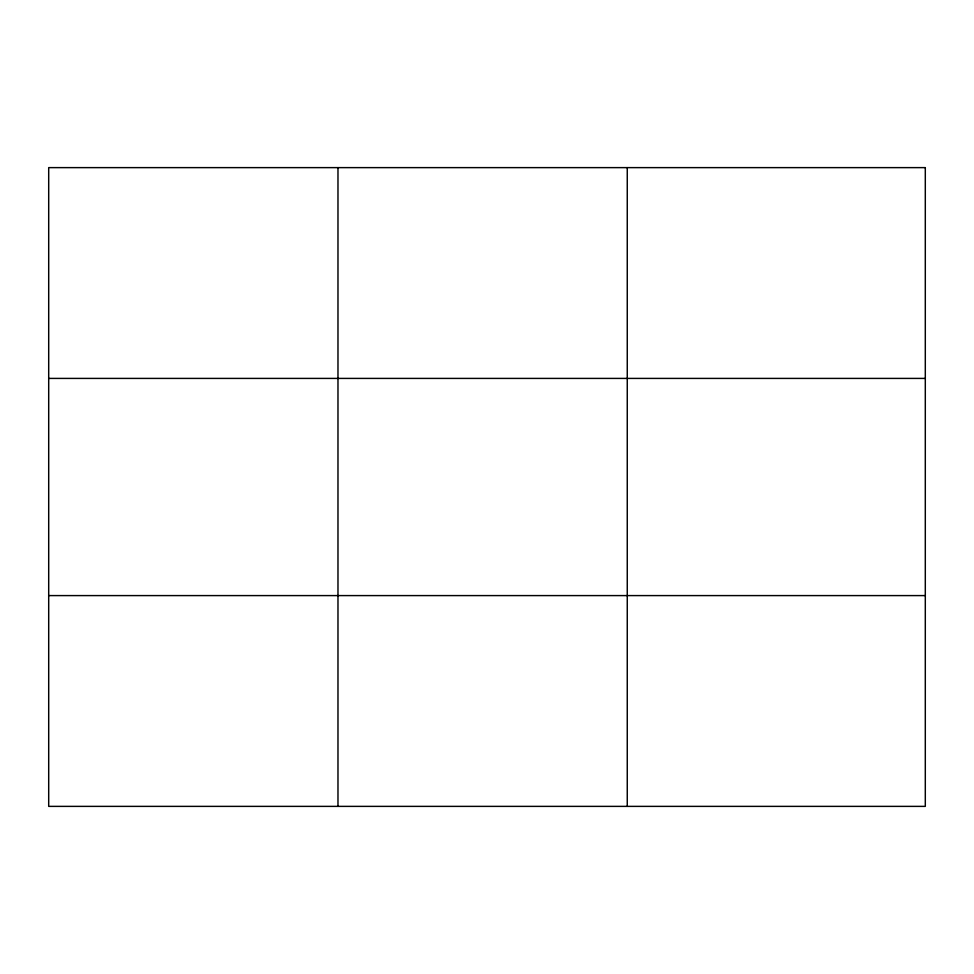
<?xml version="1.0" encoding="UTF-8"?>
<svg xmlns="http://www.w3.org/2000/svg" width="974" height="974" viewBox="0 0 974 974"><rect width="100%" height="100%" fill="white"/><g stroke="black" fill="none" stroke-linecap="round" stroke-linejoin="round"><path stroke-width="1.46" d="M337.978 167.625L337.978 806.375M627.256 167.625L627.256 806.375M48.7 378.411L925.3 378.411M48.7 595.589L925.3 595.589M925.3 167.625L925.3 806.375L48.7 806.375L48.7 167.625L925.3 167.625"/></g></svg>
